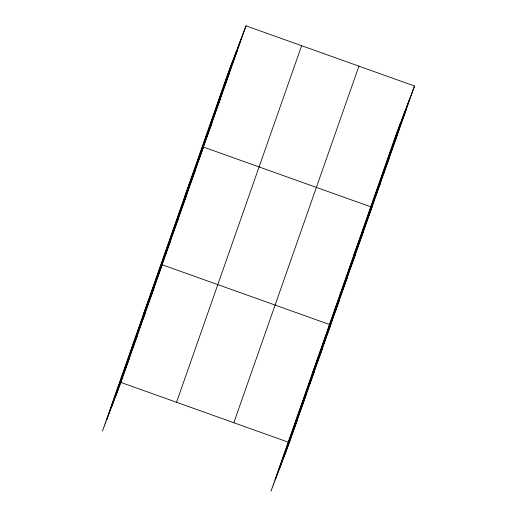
<?xml version="1.0" encoding="UTF-8"?>
<svg xmlns="http://www.w3.org/2000/svg" width="517" height="517" viewBox="0 0 517 517"><rect width="100%" height="100%" fill="white"/><g stroke="black" fill="none" stroke-linecap="round" stroke-linejoin="round"><path stroke-width="0.78" d="M106.864 419.436L231.952 62.861M111.381 407.538L236.469 50.97M115.769 395.99L240.857 39.421M246.014 25.85L227.564 74.409L102.476 430.984L120.92 382.425L246.014 25.85L414.524 86.016L289.436 442.591L270.986 491.15L396.08 134.575L414.524 86.016M176.53 402.278L301.624 45.703M233.826 422.732L358.914 66.163M275.374 479.602L400.468 123.033M279.891 467.704L404.985 111.136M284.279 456.156L409.374 99.587M232.353 63.669L237.51 50.097M223.848 87.916L228.999 74.345M215.337 112.163L220.494 98.592M206.832 136.404L211.989 122.839M185.034 195.646L203.485 147.087L371.994 207.252L353.55 255.812M190.069 184.188L195.226 170.616M181.816 207.724L186.967 194.153M173.557 231.254L178.714 217.683M165.304 254.791L170.455 241.219M143.752 313.315L162.202 264.756L330.712 324.922L312.268 373.481M148.793 301.857L153.943 288.286M140.534 325.393L145.691 311.822M132.281 348.923L137.432 335.352M124.022 372.46L129.179 358.888M400.862 123.834L406.019 110.263M392.358 148.082L397.515 134.51M383.853 172.329L389.004 158.758M375.348 196.576L380.499 183.005M358.585 244.354L363.735 230.782M350.326 267.89L355.483 254.319M342.073 291.42L347.224 277.855M333.814 314.956L338.971 301.385M317.302 362.023L322.459 348.452M309.05 385.559L314.2 371.988M300.791 409.089L305.948 395.524M292.538 432.626L297.689 419.054M120.92 382.425L289.436 442.591"/></g></svg>
